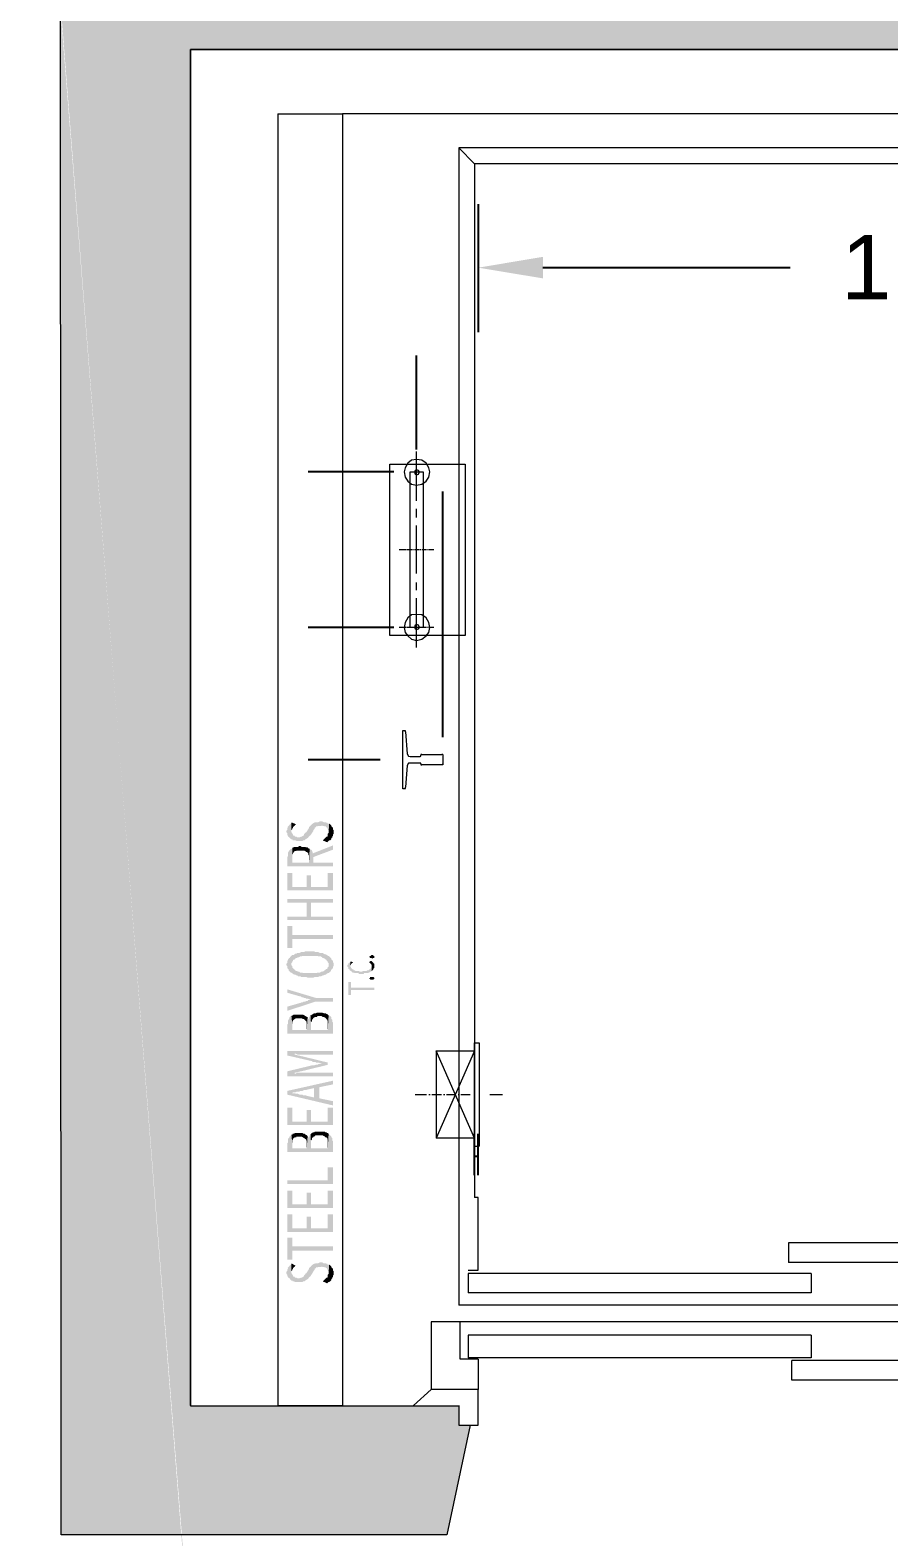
# Model space of a CAD drawing. Header units: metres. Extents: x -598 to 357, y -242 to 574.
# Drawn here: x -295.537 to -294.208, y 193.725 to 196.058 of the extents above; entities that cross this region are included whole.
import ezdxf

# ---------------------------------------------------------------- set-up
doc = ezdxf.new("R2010")
doc.units = ezdxf.units.M
doc.header["$PDMODE"] = 3
doc.layers.add('Muro Mamspoteria', color=5, linetype='Continuous', lineweight=9)
doc.layers.add('xref_Nivel TIPICO$0$H-hatch mamposteria', color=8, linetype='Continuous')
doc.layers.add('ZXREF_ELEVADORES$0$E-Elevador', color=1, linetype='Continuous')
doc.styles.add('ZXREF_ELEVADORES$0$Standard', font='arial.ttf')
doc.dimstyles.new('ZXREF_ELEVADORES$0$Standard', dxfattribs={"dimtxt": 0.1, "dimasz": 0.1, "dimexe": 0.1, "dimexo": 0.0625, "dimgap": 0.09, "dimtad": 0, "dimtih": 1, "dimtoh": 1, "dimdec": 4, "dimzin": 0, "dimdsep": 46, "dimtxsty": 'ZXREF_ELEVADORES$0$Standard', "dimcen": 0.09, "dimclrd": 1, "dimclre": 1, "dimclrt": 1, "dimadec": 0, "dimazin": 0, "dimtfac": 1, "dimtdec": 4, "dimtofl": 0, "dimtmove": 0, "dimatfit": 3, "dimfxl": 1, "dimtolj": 1, "dimtzin": 0, "dimarcsym": 0})

# ---------------------------------------------------------------- blocks, each defined once
blk = doc.blocks.new('*D248')
at = {"layer": 'Defpoints', "color": 0, "transparency": 16777216}
for p in [(-182.3902, 289.0905), (-180.9949, 289.0905), (-182.3902, 288.9296)]:
    blk.add_point(p, dxfattribs=at)
at = {"layer": 'ZXREF_ELEVADORES$0$E-Elevador', "color": 1, "lineweight": -2, "transparency": 16777216}
for p, q in [((-182.3902, 289.028), (-182.3902, 288.8296)), ((-180.9949, 289.028), (-180.9949, 288.8296)), ((-182.2902, 288.9296), (-181.9075, 288.9296)), ((-181.0949, 288.9296), (-181.4775, 288.9296))]:
    blk.add_line(p, q, dxfattribs=at)
at = {"layer": 'ZXREF_ELEVADORES$0$E-Elevador', "color": 1, "transparency": 16777216}
for points in [[(-182.2902, 288.9463), (-182.2902, 288.913), (-182.3902, 288.9296)], [(-181.0949, 288.9463), (-181.0949, 288.913), (-180.9949, 288.9296)]]:
    blk.add_solid(points, dxfattribs=at)
at = {"layer": 'ZXREF_ELEVADORES$0$E-Elevador', "color": 1, "transparency": 16777216, "insert": (-181.6925, 288.9296), "char_height": 0.1, "attachment_point": 5, "style": 'ZXREF_ELEVADORES$0$Standard'}
blk.add_mtext('\\A1;1.40', dxfattribs=at)
blk = doc.blocks.new('ELEVADOR 01')
at = {"layer": 'ZXREF_ELEVADORES$0$E-Elevador'}
for points in [[(-182.68725, 288.05644), (-182.68725, 288.05513), (-182.68593, 288.05425), (-182.68593, 288.05205), (-182.68593, 288.05073), (-182.68461, 288.04985), (-182.68461, 288.04853), (-182.68373, 288.04853), (-182.68241, 288.04721), (-182.68153, 288.04634), (-182.68021, 288.04502), (-182.67934, 288.04414), (-182.67802, 288.04414), (-182.67714, 288.04282), (-182.67582, 288.04282), (-182.67362, 288.04282), (-182.67142, 288.04194), (-182.67011, 288.04194), (-182.66791, 288.04194), (-182.66703, 288.04194), (-182.66439, 288.04194), (-182.6622, 288.04194), (-182.66132, 288.04282), (-182.66, 288.04282), (-182.65912, 288.04282), (-182.6578, 288.04414), (-182.65648, 288.04502), (-182.65429, 288.04634), (-182.65341, 288.04721), (-182.65341, 288.04765), (-182.65209, 288.04853), (-182.65121, 288.04985), (-182.64989, 288.05073), (-182.6455, 288.05732), (-182.6455, 288.05864), (-182.64418, 288.05996), (-182.6433, 288.06084), (-182.6433, 288.06216), (-182.64198, 288.06304), (-182.6411, 288.06435), (-182.6389, 288.06435), (-182.6389, 288.06523), (-182.63759, 288.06523), (-182.63539, 288.06523), (-182.63319, 288.06523), (-182.63319, 288.06567), (-182.63099, 288.06523), (-182.62968, 288.06523), (-182.62748, 288.06435), (-182.62616, 288.06435), (-182.62528, 288.06304), (-182.62396, 288.06216), (-182.62308, 288.06084), (-182.62308, 288.05996), (-182.62177, 288.05864), (-182.62177, 288.05732), (-182.62177, 288.05644), (-182.62089, 288.06875), (-182.62308, 288.06875), (-182.62396, 288.07007), (-182.62528, 288.07007), (-182.62616, 288.07095), (-182.62836, 288.07095), (-182.62968, 288.07095), (-182.63187, 288.07226), (-182.63407, 288.07226), (-182.63539, 288.07226), (-182.63759, 288.07095), (-182.63978, 288.07095), (-182.6411, 288.07095), (-182.6433, 288.07095), (-182.6433, 288.07007), (-182.64418, 288.07007), (-182.64638, 288.06875), (-182.64769, 288.06787), (-182.64901, 288.06655), (-182.64989, 288.06523), (-182.65121, 288.06435), (-182.65209, 288.06304), (-182.65209, 288.06216), (-182.65648, 288.05513), (-182.65692, 288.05556), (-182.6578, 288.05425), (-182.65912, 288.05293), (-182.66, 288.05205), (-182.66, 288.05073), (-182.66132, 288.04985), (-182.66351, 288.04853), (-182.66439, 288.04853), (-182.66703, 288.04721), (-182.66923, 288.04721), (-182.67011, 288.04721), (-182.67142, 288.04853), (-182.67362, 288.04853), (-182.6745, 288.04985), (-182.67582, 288.04985), (-182.67714, 288.05073), (-182.67714, 288.05205), (-182.67802, 288.05293), (-182.67802, 288.05425), (-182.67934, 288.05513), (-182.67934, 288.05644), (-182.67934, 288.07007), (-182.68021, 288.06875), (-182.68153, 288.06787), (-182.68241, 288.06655), (-182.68373, 288.06523), (-182.68461, 288.06435), (-182.68505, 288.06435), (-182.68461, 288.06304), (-182.68593, 288.06216), (-182.68593, 288.05996), (-182.68593, 288.05864), (-182.68725, 288.05732)], [(-182.67934, 288.07007), (-182.67934, 288.05644), (-182.67934, 288.05864), (-182.67802, 288.05996), (-182.67802, 288.06084), (-182.67714, 288.06216), (-182.67714, 288.06304), (-182.67582, 288.06435), (-182.6745, 288.06523), (-182.67362, 288.06655), (-182.6723, 288.06787), (-182.67802, 288.07007)], [(-182.63099, 288.04282), (-182.62396, 288.03974), (-182.62308, 288.04062), (-182.62177, 288.04194), (-182.62089, 288.04282), (-182.61957, 288.04282), (-182.61825, 288.04414), (-182.61737, 288.04502), (-182.61737, 288.04634), (-182.61605, 288.04721), (-182.61605, 288.04853), (-182.61517, 288.04985), (-182.61517, 288.05073), (-182.61517, 288.05205), (-182.61385, 288.05293), (-182.61385, 288.05425), (-182.61385, 288.05644), (-182.61385, 288.05732), (-182.61385, 288.05864), (-182.61517, 288.05996), (-182.61517, 288.06084), (-182.61517, 288.06216), (-182.61605, 288.06304), (-182.61737, 288.06435), (-182.61737, 288.06523), (-182.61825, 288.06655), (-182.61957, 288.06787), (-182.62089, 288.06875), (-182.62177, 288.05644), (-182.62177, 288.05513), (-182.62177, 288.05425), (-182.62308, 288.05293), (-182.62308, 288.05205), (-182.62308, 288.04985), (-182.62396, 288.04853), (-182.62528, 288.04853), (-182.62616, 288.04721), (-182.62748, 288.04634), (-182.62836, 288.04502), (-182.62968, 288.04414)], [(-182.68593, 288.01689), (-182.68593, 288.00239), (-182.61517, 288.00239), (-182.61517, 288.0081), (-182.6455, 288.0081), (-182.6455, 288.01689), (-182.64638, 288.0226), (-182.64681, 288.0226), (-182.64638, 288.0248), (-182.64769, 288.02612), (-182.64769, 288.027), (-182.64901, 288.02832), (-182.64989, 288.02832), (-182.65121, 288.0292), (-182.65209, 288.0081), (-182.67802, 288.0081), (-182.67802, 288.01601), (-182.67802, 288.03052), (-182.67934, 288.0292), (-182.68021, 288.0292), (-182.68153, 288.02832), (-182.68241, 288.027), (-182.68373, 288.02612), (-182.68373, 288.0248), (-182.68461, 288.02392), (-182.68461, 288.0226), (-182.68461, 288.02173), (-182.68461, 288.01909), (-182.68461, 288.01821)], [(-182.67802, 288.03052), (-182.67802, 288.01601), (-182.67802, 288.02041), (-182.67714, 288.02173), (-182.67714, 288.0226), (-182.67582, 288.02392), (-182.67582, 288.0248), (-182.6745, 288.02612), (-182.6723, 288.02612), (-182.67142, 288.027), (-182.67011, 288.027), (-182.66791, 288.027), (-182.66571, 288.027), (-182.66439, 288.027), (-182.66351, 288.027), (-182.66132, 288.027), (-182.66, 288.027), (-182.6578, 288.02612), (-182.65648, 288.0248), (-182.6556, 288.0248), (-182.65429, 288.02392), (-182.65341, 288.0226), (-182.65341, 288.02173), (-182.65341, 288.02041), (-182.65209, 288.01909), (-182.65209, 288.01821), (-182.65209, 288.01601), (-182.65209, 288.0081), (-182.65121, 288.0292), (-182.65209, 288.03052), (-182.65341, 288.03052), (-182.65429, 288.03183), (-182.65648, 288.03183), (-182.6578, 288.03271), (-182.66, 288.03271), (-182.66132, 288.03271), (-182.66351, 288.03271), (-182.66571, 288.03403), (-182.66703, 288.03403), (-182.66923, 288.03271), (-182.67142, 288.03271), (-182.6723, 288.03271), (-182.6745, 288.03271), (-182.67582, 288.03183), (-182.67714, 288.03183)], [(-182.64638, 288.0226), (-182.6455, 288.01689), (-182.61517, 288.02832), (-182.61517, 288.03491)], [(-182.68593, 287.99228), (-182.68593, 287.96547), (-182.61517, 287.96547), (-182.61517, 287.99228), (-182.62308, 287.99228), (-182.62308, 287.97075), (-182.64901, 287.97075), (-182.64901, 287.98877), (-182.6556, 287.98877), (-182.6556, 287.97075), (-182.67802, 287.97075), (-182.67802, 287.99228)], [(-182.68593, 287.95185), (-182.68593, 287.94614), (-182.6556, 287.94614), (-182.6556, 287.9246), (-182.64901, 287.94614), (-182.61517, 287.94614), (-182.61517, 287.95185)], [(-182.68593, 287.9246), (-182.68593, 287.91933), (-182.61517, 287.91933), (-182.61517, 287.9246), (-182.64901, 287.9246), (-182.64901, 287.94614), (-182.6556, 287.9246)], [(-182.68593, 287.9101), (-182.68593, 287.87626), (-182.67802, 287.87626), (-182.67802, 287.88989), (-182.61517, 287.88989), (-182.61517, 287.89648), (-182.67802, 287.89648), (-182.67802, 287.9101)], [(-182.67934, 287.86396), (-182.67934, 287.85033), (-182.67934, 287.85297), (-182.67802, 287.85385), (-182.67802, 287.85517), (-182.67714, 287.85605), (-182.67714, 287.85737), (-182.67582, 287.85825), (-182.6745, 287.85825), (-182.67362, 287.85956), (-182.6723, 287.86044), (-182.67142, 287.86044), (-182.66923, 287.86176), (-182.66791, 287.86176), (-182.66571, 287.86308), (-182.66351, 287.86308), (-182.6622, 287.86396), (-182.66, 287.86396), (-182.65912, 287.86396), (-182.65648, 287.86396), (-182.65429, 287.86396), (-182.65209, 287.86396), (-182.65121, 287.86396), (-182.64989, 287.86396), (-182.64769, 287.86396), (-182.64638, 287.86396), (-182.64418, 287.86396), (-182.64198, 287.86396), (-182.6411, 287.86396), (-182.6389, 287.86396), (-182.63759, 287.86308), (-182.63539, 287.86308), (-182.63407, 287.86308), (-182.63187, 287.86176), (-182.63099, 287.86044), (-182.62968, 287.86044), (-182.62748, 287.85956), (-182.62616, 287.85825), (-182.62528, 287.85825), (-182.62528, 287.85737), (-182.62396, 287.85605), (-182.62308, 287.85517), (-182.62308, 287.85385), (-182.62177, 287.85297), (-182.62177, 287.85165), (-182.62177, 287.85033), (-182.62177, 287.86396), (-182.62308, 287.86396), (-182.62396, 287.86528), (-182.62616, 287.86616), (-182.62748, 287.86616), (-182.62968, 287.86747), (-182.63099, 287.86835), (-182.63187, 287.86835), (-182.63407, 287.86835), (-182.63539, 287.86835), (-182.63759, 287.86967), (-182.6389, 287.86967), (-182.6411, 287.86967), (-182.64198, 287.86967), (-182.64418, 287.87099), (-182.64638, 287.87099), (-182.64901, 287.87099), (-182.65121, 287.87099), (-182.65209, 287.87099), (-182.65341, 287.87099), (-182.6556, 287.87099), (-182.6578, 287.87099), (-182.66, 287.86967), (-182.66132, 287.86967), (-182.66351, 287.86967), (-182.66439, 287.86967), (-182.66703, 287.86835), (-182.66791, 287.86835), (-182.67011, 287.86835), (-182.67142, 287.86747), (-182.67362, 287.86747), (-182.6745, 287.86616), (-182.67582, 287.86528), (-182.67802, 287.86528)], [(-182.55101, 287.86308), (-182.55101, 287.86044), (-182.55321, 287.86044), (-182.55453, 287.85956), (-182.55541, 287.86044), (-182.55672, 287.86044), (-182.5576, 287.86044), (-182.5576, 287.86176), (-182.55892, 287.86176), (-182.55892, 287.86308), (-182.5576, 287.86308), (-182.5576, 287.86396), (-182.55672, 287.86396), (-182.55541, 287.86528), (-182.55453, 287.86528), (-182.55321, 287.86528), (-182.55189, 287.86396), (-182.55233, 287.86396), (-182.55101, 287.86396)], [(-182.68725, 287.85033), (-182.68725, 287.84946), (-182.68593, 287.84814), (-182.68593, 287.84506), (-182.68461, 287.84374), (-182.68373, 287.84286), (-182.68373, 287.84155), (-182.68241, 287.84023), (-182.68153, 287.83935), (-182.68021, 287.83803), (-182.67934, 287.83803), (-182.67802, 287.83715), (-182.67714, 287.83583), (-182.6745, 287.83495), (-182.67362, 287.83495), (-182.67142, 287.83364), (-182.67011, 287.83364), (-182.66923, 287.83232), (-182.66791, 287.83232), (-182.66571, 287.83232), (-182.66439, 287.83144), (-182.6622, 287.83144), (-182.66, 287.83144), (-182.65912, 287.83144), (-182.65648, 287.83144), (-182.65429, 287.83012), (-182.65209, 287.83012), (-182.65121, 287.83012), (-182.64989, 287.83012), (-182.64769, 287.83012), (-182.6455, 287.83012), (-182.6433, 287.83144), (-182.6411, 287.83144), (-182.63978, 287.83144), (-182.63759, 287.83144), (-182.63627, 287.83232), (-182.63407, 287.83232), (-182.63319, 287.83232), (-182.63099, 287.83364), (-182.62968, 287.83364), (-182.62748, 287.83495), (-182.62616, 287.83495), (-182.62528, 287.83583), (-182.62308, 287.83715), (-182.62177, 287.83715), (-182.62089, 287.83803), (-182.61957, 287.83935), (-182.61825, 287.84023), (-182.61825, 287.84155), (-182.61737, 287.84286), (-182.61605, 287.84374), (-182.61517, 287.84506), (-182.61517, 287.84594), (-182.61517, 287.84726), (-182.61385, 287.84814), (-182.61385, 287.84946), (-182.61385, 287.85033), (-182.61385, 287.85165), (-182.61385, 287.85297), (-182.61517, 287.85385), (-182.61517, 287.85517), (-182.61517, 287.85605), (-182.61605, 287.85737), (-182.61737, 287.85825), (-182.61737, 287.85956), (-182.61825, 287.86044), (-182.61957, 287.86176), (-182.62089, 287.86308), (-182.62177, 287.86396), (-182.62177, 287.85033), (-182.62177, 287.85077), (-182.62177, 287.84946), (-182.62177, 287.84726), (-182.62308, 287.84594), (-182.62396, 287.84506), (-182.62396, 287.84374), (-182.62528, 287.84374), (-182.62616, 287.84286), (-182.62748, 287.84155), (-182.62836, 287.84155), (-182.62968, 287.84023), (-182.63187, 287.83935), (-182.63319, 287.83935), (-182.63539, 287.83803), (-182.63759, 287.83803), (-182.6389, 287.83803), (-182.6411, 287.83715), (-182.6433, 287.83715), (-182.64418, 287.83715), (-182.64638, 287.83715), (-182.64901, 287.83715), (-182.65121, 287.83715), (-182.65341, 287.83715), (-182.6556, 287.83715), (-182.65648, 287.83715), (-182.65912, 287.83715), (-182.66132, 287.83715), (-182.6622, 287.83803), (-182.66439, 287.83803), (-182.66571, 287.83803), (-182.66703, 287.83935), (-182.66923, 287.83935), (-182.67011, 287.84023), (-182.67142, 287.84023), (-182.67362, 287.84155), (-182.6745, 287.84286), (-182.67582, 287.84374), (-182.67714, 287.84506), (-182.67802, 287.84594), (-182.67802, 287.84726), (-182.67802, 287.84814), (-182.67934, 287.84946), (-182.67934, 287.85033), (-182.67934, 287.86396), (-182.68021, 287.86308), (-182.68153, 287.86176), (-182.68241, 287.86044), (-182.68285, 287.86088), (-182.68373, 287.85956), (-182.68461, 287.85825), (-182.68461, 287.85737), (-182.68593, 287.85605), (-182.68593, 287.85517), (-182.68593, 287.85297), (-182.68725, 287.85165)], [(-182.59276, 287.84814), (-182.59276, 287.84726), (-182.59144, 287.84594), (-182.59144, 287.84374), (-182.59012, 287.84374), (-182.59012, 287.84286), (-182.58924, 287.84286), (-182.58924, 287.84155), (-182.58793, 287.84155), (-182.58793, 287.84023), (-182.58705, 287.84023), (-182.58573, 287.83935), (-182.58485, 287.83803), (-182.58353, 287.83803), (-182.58265, 287.83803), (-182.58133, 287.83715), (-182.58002, 287.83715), (-182.57914, 287.83715), (-182.57782, 287.83715), (-182.57694, 287.83715), (-182.57562, 287.83715), (-182.57474, 287.83583), (-182.57342, 287.83583), (-182.57211, 287.83583), (-182.57123, 287.83583), (-182.56903, 287.83583), (-182.56771, 287.83583), (-182.56683, 287.83715), (-182.56551, 287.83715), (-182.56463, 287.83715), (-182.56332, 287.83715), (-182.562, 287.83715), (-182.56112, 287.83715), (-182.5598, 287.83803), (-182.56024, 287.83803), (-182.55892, 287.83803), (-182.5576, 287.83935), (-182.55672, 287.83935), (-182.55541, 287.84023), (-182.55541, 287.84067), (-182.55541, 287.84814), (-182.55541, 287.84726), (-182.55541, 287.84594), (-182.55672, 287.84506), (-182.55672, 287.84374), (-182.5576, 287.84374), (-182.55892, 287.84286), (-182.5598, 287.84155), (-182.56112, 287.84155), (-182.562, 287.84155), (-182.56332, 287.84023), (-182.56332, 287.84067), (-182.56463, 287.84023), (-182.56463, 287.84067), (-182.56551, 287.84023), (-182.56683, 287.84023), (-182.56771, 287.84023), (-182.56903, 287.84023), (-182.56991, 287.83935), (-182.57123, 287.83935), (-182.57211, 287.83935), (-182.57342, 287.83935), (-182.57474, 287.84023), (-182.57562, 287.84023), (-182.57694, 287.84023), (-182.57782, 287.84023), (-182.57782, 287.84067), (-182.57914, 287.84023), (-182.58002, 287.84023), (-182.58133, 287.84155), (-182.58265, 287.84155), (-182.58353, 287.84286), (-182.58485, 287.84286), (-182.58485, 287.84374), (-182.58573, 287.84374), (-182.58705, 287.84506), (-182.58705, 287.84594), (-182.58793, 287.84726), (-182.58837, 287.84726), (-182.58793, 287.84814), (-182.58793, 287.85517), (-182.58924, 287.85385), (-182.59012, 287.85297), (-182.59056, 287.85297), (-182.59144, 287.85165), (-182.59144, 287.85033), (-182.59144, 287.85077), (-182.59276, 287.84946)], [(-182.58793, 287.85517), (-182.58793, 287.84814), (-182.58793, 287.84946), (-182.58705, 287.85033), (-182.58705, 287.85077), (-182.58705, 287.85165), (-182.58573, 287.85165), (-182.58573, 287.85297), (-182.58485, 287.85297), (-182.58353, 287.85385), (-182.58705, 287.85517)], [(-182.5598, 287.85385), (-182.55892, 287.85385), (-182.5576, 287.85297), (-182.55672, 287.85165), (-182.55541, 287.85033), (-182.55541, 287.85077), (-182.55541, 287.84946), (-182.55541, 287.84814), (-182.55541, 287.84023), (-182.55453, 287.84023), (-182.55453, 287.84155), (-182.55321, 287.84155), (-182.55321, 287.84286), (-182.55189, 287.84286), (-182.55189, 287.84374), (-182.55189, 287.84506), (-182.55101, 287.84506), (-182.55101, 287.84594), (-182.55101, 287.84726), (-182.55101, 287.84814), (-182.55101, 287.84858), (-182.55101, 287.84946), (-182.55101, 287.85033), (-182.55101, 287.85165), (-182.55189, 287.85165), (-182.55189, 287.85297), (-182.55233, 287.85297), (-182.55321, 287.85385), (-182.55453, 287.85517), (-182.55541, 287.85605), (-182.55672, 287.85605)], [(-182.59144, 287.82353), (-182.59144, 287.80331), (-182.58705, 287.80331), (-182.58705, 287.81122), (-182.55101, 287.81122), (-182.55101, 287.81474), (-182.58705, 287.81474), (-182.58705, 287.82353)], [(-182.55101, 287.82924), (-182.55101, 287.82792), (-182.55189, 287.82792), (-182.55189, 287.82704), (-182.55321, 287.82704), (-182.55453, 287.82704), (-182.55541, 287.82704), (-182.55672, 287.82704), (-182.5576, 287.82792), (-182.55892, 287.82924), (-182.5576, 287.83012), (-182.5576, 287.83056), (-182.5576, 287.83144), (-182.55672, 287.83144), (-182.55541, 287.83144), (-182.55453, 287.83144), (-182.55321, 287.83144), (-182.55189, 287.83144), (-182.55233, 287.83144), (-182.55101, 287.83012)], [(-182.68593, 287.8121), (-182.68593, 287.80683), (-182.66571, 287.80112), (-182.66439, 287.80112), (-182.66351, 287.7998), (-182.66132, 287.7998), (-182.66, 287.79892), (-182.6578, 287.79892), (-182.65648, 287.7976), (-182.6556, 287.7976), (-182.65341, 287.7976), (-182.65209, 287.79672), (-182.64989, 287.79672), (-182.64989, 287.7954), (-182.64198, 287.7932), (-182.61517, 287.7932), (-182.61517, 287.79892), (-182.64198, 287.79892)], [(-182.68593, 287.78529), (-182.68593, 287.7787), (-182.64198, 287.7932), (-182.64989, 287.7954), (-182.65121, 287.7954), (-182.65341, 287.7954), (-182.65429, 287.79408), (-182.65648, 287.79408), (-182.6578, 287.7932), (-182.65912, 287.7932), (-182.66, 287.7932), (-182.6622, 287.79189), (-182.66351, 287.79189), (-182.66571, 287.79101)], [(-182.68593, 287.75717), (-182.68593, 287.74355), (-182.61517, 287.74355), (-182.61517, 287.76068), (-182.61605, 287.76156), (-182.61605, 287.76288), (-182.61605, 287.76376), (-182.61605, 287.76508), (-182.61737, 287.76596), (-182.61737, 287.76728), (-182.61737, 287.76859), (-182.61825, 287.76947), (-182.61957, 287.77079), (-182.62089, 287.77167), (-182.62177, 287.77167), (-182.62308, 287.74926), (-182.64901, 287.74926), (-182.64901, 287.75717), (-182.64989, 287.77167), (-182.65121, 287.77079), (-182.65121, 287.76947), (-182.65209, 287.76859), (-182.65209, 287.76596), (-182.65341, 287.76596), (-182.65341, 287.76728), (-182.65429, 287.76859), (-182.65429, 287.76947), (-182.6556, 287.74926), (-182.67802, 287.74926), (-182.67802, 287.75717), (-182.67934, 287.77079), (-182.68021, 287.77079), (-182.68153, 287.76947), (-182.68241, 287.76859), (-182.68241, 287.76728), (-182.68373, 287.76596), (-182.68373, 287.76508), (-182.68461, 287.76376), (-182.68461, 287.76288), (-182.68461, 287.76156), (-182.68461, 287.76068), (-182.68461, 287.75849)], [(-182.67934, 287.77079), (-182.67802, 287.75717), (-182.67802, 287.76156), (-182.67714, 287.76288), (-182.67714, 287.76376), (-182.67582, 287.76508), (-182.6745, 287.76596), (-182.6723, 287.76728), (-182.67142, 287.76728), (-182.66923, 287.76728), (-182.66703, 287.76728), (-182.66439, 287.76728), (-182.66351, 287.76728), (-182.66132, 287.76596), (-182.66, 287.76596), (-182.65912, 287.76508), (-182.6578, 287.76376), (-182.65648, 287.76288), (-182.65648, 287.76156), (-182.6556, 287.76068), (-182.6556, 287.75937), (-182.6556, 287.75849), (-182.6556, 287.75585), (-182.6556, 287.74926), (-182.65429, 287.76947), (-182.6556, 287.76947), (-182.6578, 287.77079), (-182.65912, 287.77167), (-182.66132, 287.77299), (-182.6622, 287.77299), (-182.66439, 287.77299), (-182.66703, 287.77299), (-182.66791, 287.77299), (-182.67011, 287.77299), (-182.67142, 287.77299), (-182.67362, 287.77299), (-182.67582, 287.77299), (-182.67714, 287.77167), (-182.67802, 287.77167)], [(-182.64989, 287.77167), (-182.64901, 287.75717), (-182.64901, 287.76156), (-182.64769, 287.76288), (-182.64769, 287.76376), (-182.64769, 287.76508), (-182.64638, 287.76596), (-182.6455, 287.76728), (-182.64418, 287.76859), (-182.6433, 287.76859), (-182.64198, 287.76947), (-182.63978, 287.76947), (-182.6389, 287.77079), (-182.63627, 287.77079), (-182.63539, 287.77079), (-182.63319, 287.77079), (-182.63099, 287.76947), (-182.62968, 287.76947), (-182.62836, 287.76859), (-182.62748, 287.76859), (-182.62616, 287.76728), (-182.62528, 287.76596), (-182.62396, 287.76508), (-182.62396, 287.76376), (-182.62308, 287.76288), (-182.62308, 287.76156), (-182.62308, 287.76068), (-182.62308, 287.75937), (-182.62308, 287.75717), (-182.62308, 287.74926), (-182.62177, 287.77167), (-182.62308, 287.77299), (-182.62396, 287.77387), (-182.62528, 287.77387), (-182.62616, 287.77519), (-182.62836, 287.77519), (-182.62968, 287.77519), (-182.63187, 287.77607), (-182.63407, 287.77607), (-182.63627, 287.77607), (-182.63759, 287.77607), (-182.63978, 287.77607), (-182.6411, 287.77519), (-182.6433, 287.77519), (-182.64418, 287.77519), (-182.6455, 287.77387), (-182.64769, 287.77299), (-182.64901, 287.77167)], [(-182.68593, 287.71674), (-182.68593, 287.70971), (-182.64769, 287.70092), (-182.64638, 287.6996), (-182.64418, 287.6996), (-182.64198, 287.6996), (-182.6411, 287.69872), (-182.6389, 287.69872), (-182.63627, 287.69872), (-182.63539, 287.6974), (-182.63319, 287.6974), (-182.62308, 287.6952), (-182.62308, 287.69872), (-182.65912, 287.70751), (-182.6745, 287.71102), (-182.6745, 287.71234)], [(-182.68593, 287.71674), (-182.6745, 287.71234), (-182.6723, 287.71234), (-182.67011, 287.71102), (-182.66791, 287.71102), (-182.66703, 287.71102), (-182.66439, 287.71102), (-182.66351, 287.71102), (-182.66132, 287.71102), (-182.65912, 287.71102), (-182.6578, 287.71102), (-182.6556, 287.71102), (-182.65429, 287.71102), (-182.61517, 287.71102), (-182.61517, 287.71674)], [(-182.68593, 287.6851), (-182.6745, 287.6829), (-182.65912, 287.68641), (-182.62308, 287.6952), (-182.63319, 287.6974), (-182.63319, 287.69652), (-182.63539, 287.69652), (-182.63759, 287.69652), (-182.6389, 287.6952), (-182.6411, 287.6952), (-182.64198, 287.6952), (-182.64418, 287.69433), (-182.64638, 287.69433), (-182.64769, 287.69433)], [(-182.68593, 287.6851), (-182.68593, 287.67719), (-182.61517, 287.67719), (-182.61517, 287.6829), (-182.65429, 287.6829), (-182.65473, 287.6829), (-182.65648, 287.6829), (-182.65912, 287.6829), (-182.66, 287.6829), (-182.6622, 287.6829), (-182.66439, 287.6829), (-182.66571, 287.6829), (-182.66703, 287.6829), (-182.66923, 287.6829), (-182.67142, 287.6829), (-182.6723, 287.68158), (-182.6745, 287.68158), (-182.6745, 287.6829)], [(-182.68593, 287.65477), (-182.67802, 287.65126), (-182.67714, 287.65258), (-182.67362, 287.65258), (-182.67142, 287.65346), (-182.67011, 287.65346), (-182.66791, 287.65346), (-182.66571, 287.65477), (-182.66351, 287.65477), (-182.6622, 287.65477), (-182.66, 287.65609), (-182.6578, 287.65609), (-182.65648, 287.65609), (-182.65429, 287.65697), (-182.64418, 287.65917), (-182.64418, 287.64467), (-182.63627, 287.66049), (-182.61517, 287.66488), (-182.61517, 287.67059)], [(-182.68593, 287.65477), (-182.68593, 287.64906), (-182.61517, 287.63236), (-182.61517, 287.63895), (-182.63627, 287.64335), (-182.63627, 287.66049), (-182.64418, 287.64467), (-182.65429, 287.64686), (-182.6556, 287.64686), (-182.65648, 287.64818), (-182.65912, 287.64818), (-182.66132, 287.64818), (-182.6622, 287.64906), (-182.66439, 287.64906), (-182.66571, 287.64906), (-182.66703, 287.64906), (-182.66923, 287.65038), (-182.67142, 287.65038), (-182.6723, 287.65038), (-182.6745, 287.65126), (-182.67582, 287.65126), (-182.67802, 287.65126), (-182.67802, 287.6517)], [(-182.68593, 287.62885), (-182.68593, 287.60204), (-182.61517, 287.60204), (-182.61517, 287.62885), (-182.62308, 287.62885), (-182.62308, 287.60731), (-182.64901, 287.60731), (-182.64901, 287.62533), (-182.6556, 287.62533), (-182.6556, 287.60731), (-182.67802, 287.60731), (-182.67802, 287.62885)], [(-182.68593, 287.57391), (-182.68593, 287.56029), (-182.61517, 287.56029), (-182.61517, 287.57699), (-182.61605, 287.57831), (-182.61605, 287.57919), (-182.61605, 287.5805), (-182.61605, 287.58182), (-182.61737, 287.5827), (-182.61737, 287.58402), (-182.61825, 287.5849), (-182.61957, 287.58622), (-182.62089, 287.5871), (-182.62177, 287.58841), (-182.62308, 287.566), (-182.64901, 287.566), (-182.64901, 287.57391), (-182.64989, 287.5871), (-182.65121, 287.58622), (-182.65121, 287.5849), (-182.65209, 287.58402), (-182.65209, 287.5827), (-182.65341, 287.5827), (-182.65429, 287.58402), (-182.65429, 287.5849), (-182.6556, 287.566), (-182.67802, 287.566), (-182.67802, 287.57259), (-182.67934, 287.5871), (-182.68021, 287.58622), (-182.68153, 287.5849), (-182.68241, 287.58402), (-182.68241, 287.5827), (-182.68373, 287.58182), (-182.68461, 287.5805), (-182.68461, 287.57919), (-182.68461, 287.57699), (-182.68461, 287.57611), (-182.68461, 287.57479)], [(-182.67934, 287.5871), (-182.67802, 287.57259), (-182.67802, 287.57831), (-182.67714, 287.57919), (-182.67714, 287.5805), (-182.67582, 287.58182), (-182.6745, 287.5827), (-182.6723, 287.5827), (-182.67142, 287.58402), (-182.66923, 287.58402), (-182.66703, 287.58402), (-182.66439, 287.58402), (-182.66351, 287.58402), (-182.66132, 287.5827), (-182.66, 287.58182), (-182.65912, 287.58182), (-182.65912, 287.5805), (-182.6578, 287.5805), (-182.65648, 287.57919), (-182.65648, 287.57831), (-182.6556, 287.57699), (-182.6556, 287.57611), (-182.6556, 287.57391), (-182.6556, 287.57259), (-182.6556, 287.566), (-182.65429, 287.5849), (-182.6556, 287.58622), (-182.6578, 287.5871), (-182.65912, 287.58841), (-182.66132, 287.58841), (-182.6622, 287.58973), (-182.66439, 287.58973), (-182.66703, 287.58973), (-182.66791, 287.58973), (-182.67011, 287.58973), (-182.67142, 287.58973), (-182.67362, 287.58973), (-182.67582, 287.58841), (-182.67714, 287.58841), (-182.67802, 287.5871)], [(-182.64989, 287.5871), (-182.64901, 287.57391), (-182.64901, 287.57831), (-182.64769, 287.57919), (-182.64769, 287.5805), (-182.64769, 287.58182), (-182.64638, 287.5827), (-182.6455, 287.5827), (-182.6455, 287.58402), (-182.64418, 287.58402), (-182.6433, 287.5849), (-182.64198, 287.58622), (-182.63978, 287.58622), (-182.6389, 287.58622), (-182.63627, 287.58622), (-182.63539, 287.58622), (-182.63319, 287.58622), (-182.63099, 287.58622), (-182.62968, 287.5849), (-182.62836, 287.5849), (-182.62748, 287.58402), (-182.62616, 287.5827), (-182.62528, 287.5827), (-182.62396, 287.58182), (-182.62396, 287.5805), (-182.62308, 287.57919), (-182.62308, 287.57831), (-182.62308, 287.57699), (-182.62308, 287.57479), (-182.62308, 287.57391), (-182.62308, 287.566), (-182.62177, 287.58841), (-182.62308, 287.58973), (-182.62396, 287.58973), (-182.62528, 287.59061), (-182.62616, 287.59061), (-182.62836, 287.59193), (-182.62968, 287.59193), (-182.63187, 287.59193), (-182.63407, 287.59193), (-182.63627, 287.59193), (-182.63759, 287.59193), (-182.63978, 287.59193), (-182.6411, 287.59193), (-182.6433, 287.59193), (-182.64418, 287.59061), (-182.6455, 287.59061), (-182.64769, 287.58973), (-182.64901, 287.58841)], [(-182.68593, 287.51634), (-182.68593, 287.51063), (-182.61517, 287.51063), (-182.61517, 287.53656), (-182.62308, 287.53656), (-182.62308, 287.51634)], [(-182.68593, 287.50052), (-182.68593, 287.47371), (-182.61517, 287.47371), (-182.61517, 287.50052), (-182.62308, 287.50052), (-182.62308, 287.47943), (-182.64901, 287.47943), (-182.64901, 287.49745), (-182.6556, 287.49745), (-182.6556, 287.47943), (-182.67802, 287.47943), (-182.67802, 287.50052)], [(-182.68593, 287.46361), (-182.68593, 287.43636), (-182.61517, 287.43636), (-182.61517, 287.46361), (-182.62308, 287.46361), (-182.62308, 287.44207), (-182.64901, 287.44207), (-182.64901, 287.46009), (-182.6556, 287.46009), (-182.6556, 287.44207), (-182.67802, 287.44207), (-182.67802, 287.46361)], [(-182.68593, 287.42757), (-182.68593, 287.39373), (-182.67802, 287.39373), (-182.67802, 287.40736), (-182.61517, 287.40736), (-182.61517, 287.41395), (-182.67802, 287.41395), (-182.67802, 287.42757)], [(-182.68725, 287.37352), (-182.68725, 287.3722), (-182.68593, 287.37), (-182.68593, 287.36912), (-182.68593, 287.3678), (-182.68461, 287.36692), (-182.68461, 287.36561), (-182.68373, 287.36561), (-182.68241, 287.36473), (-182.68153, 287.36341), (-182.68021, 287.36209), (-182.67934, 287.36121), (-182.67802, 287.36121), (-182.67714, 287.35989), (-182.67582, 287.35989), (-182.67362, 287.35901), (-182.67142, 287.35901), (-182.67011, 287.35901), (-182.66791, 287.35901), (-182.66703, 287.35901), (-182.66439, 287.35901), (-182.6622, 287.35901), (-182.66132, 287.35989), (-182.66, 287.35989), (-182.65912, 287.35989), (-182.6578, 287.36121), (-182.65648, 287.36209), (-182.65429, 287.36341), (-182.65341, 287.36341), (-182.65341, 287.36473), (-182.65209, 287.36561), (-182.65121, 287.36692), (-182.64989, 287.3678), (-182.6455, 287.37484), (-182.6455, 287.37571), (-182.64418, 287.37703), (-182.6433, 287.37791), (-182.6433, 287.37923), (-182.64198, 287.38011), (-182.6411, 287.38143), (-182.6389, 287.38143), (-182.63759, 287.38231), (-182.63539, 287.38231), (-182.63319, 287.38231), (-182.63319, 287.38275), (-182.63099, 287.38231), (-182.62968, 287.38231), (-182.62748, 287.38143), (-182.62616, 287.38143), (-182.62528, 287.38011), (-182.62528, 287.38055), (-182.62396, 287.37923), (-182.62308, 287.37791), (-182.62308, 287.37703), (-182.62177, 287.37571), (-182.62177, 287.37484), (-182.62177, 287.37352), (-182.62089, 287.38582), (-182.62308, 287.38582), (-182.62396, 287.38714), (-182.62528, 287.38714), (-182.62616, 287.38802), (-182.62836, 287.38802), (-182.62968, 287.38802), (-182.63187, 287.38934), (-182.63407, 287.38934), (-182.63539, 287.38934), (-182.63759, 287.38802), (-182.63978, 287.38802), (-182.6411, 287.38802), (-182.6433, 287.38714), (-182.64418, 287.38714), (-182.64638, 287.38582), (-182.64769, 287.38494), (-182.64901, 287.38362), (-182.64989, 287.38231), (-182.65121, 287.38143), (-182.65209, 287.38011), (-182.65209, 287.37923), (-182.65648, 287.3722), (-182.65692, 287.37264), (-182.6578, 287.37132), (-182.65912, 287.37), (-182.66, 287.36912), (-182.66, 287.3678), (-182.66132, 287.36692), (-182.66351, 287.36561), (-182.66439, 287.36561), (-182.66703, 287.36473), (-182.66923, 287.36473), (-182.67011, 287.36473), (-182.67142, 287.36561), (-182.67362, 287.36561), (-182.6745, 287.36692), (-182.67582, 287.36692), (-182.67714, 287.3678), (-182.67714, 287.36912), (-182.67802, 287.37), (-182.67802, 287.37132), (-182.67934, 287.3722), (-182.67934, 287.37352), (-182.67934, 287.38714), (-182.68021, 287.38582), (-182.68153, 287.38494), (-182.68241, 287.38362), (-182.68373, 287.38231), (-182.68461, 287.38143), (-182.68505, 287.38143), (-182.68461, 287.38011), (-182.68593, 287.37791), (-182.68593, 287.37703), (-182.68593, 287.37571), (-182.68725, 287.37484)], [(-182.67934, 287.38714), (-182.67934, 287.37352), (-182.67934, 287.37571), (-182.67802, 287.37703), (-182.67802, 287.37791), (-182.67714, 287.37923), (-182.67714, 287.38011), (-182.67582, 287.38143), (-182.6745, 287.38231), (-182.67362, 287.38362), (-182.6723, 287.38362), (-182.67802, 287.38714)], [(-182.63099, 287.35989), (-182.62396, 287.35682), (-182.62308, 287.3577), (-182.62177, 287.35901), (-182.62089, 287.35901), (-182.61957, 287.35989), (-182.61825, 287.36121), (-182.61737, 287.36209), (-182.61737, 287.36341), (-182.61605, 287.36473), (-182.61605, 287.36561), (-182.61517, 287.36692), (-182.61517, 287.3678), (-182.61517, 287.36912), (-182.61385, 287.37), (-182.61385, 287.37132), (-182.61385, 287.3722), (-182.61385, 287.37484), (-182.61385, 287.37571), (-182.61517, 287.37703), (-182.61517, 287.37791), (-182.61517, 287.37923), (-182.61605, 287.38011), (-182.61737, 287.38143), (-182.61737, 287.38231), (-182.61825, 287.38362), (-182.61957, 287.38494), (-182.62089, 287.38582), (-182.62177, 287.37352), (-182.62177, 287.3722), (-182.62177, 287.37132), (-182.62308, 287.37), (-182.62308, 287.3678), (-182.62308, 287.36692), (-182.62396, 287.36561), (-182.62528, 287.36561), (-182.62616, 287.36473), (-182.62748, 287.36341), (-182.62836, 287.36209), (-182.62968, 287.36121)]]:
    blk.add_hatch(color=256, dxfattribs=at).paths.add_polyline_path(points)
at = {"layer": 'ZXREF_ELEVADORES$0$E-Elevador', "color": 8, "linetype": 'Continuous', "lineweight": 20}
blk.add_lwpolyline([(-182.83574, 287.16745), (-182.83574, 289.26745), (-180.43314, 289.26745), (-180.43314, 287.16745)], dxfattribs=at)
at = {"layer": 'ZXREF_ELEVADORES$0$E-Elevador', "linetype": 'Continuous', "lineweight": 5}
for points in [[(-182.70043, 289.16785), (-182.70043, 287.16785), (-182.70043, 287.16785)], [(-182.60023, 289.16785), (-182.60023, 287.16785), (-182.60023, 287.16785)], [(-182.48553, 288.56842), (-182.48553, 288.64489), (-182.48553, 288.64489)], [(-182.48553, 288.54249), (-182.48553, 288.55611)], [(-182.48553, 288.45592), (-182.48553, 288.53019)], [(-182.50355, 288.49283), (-182.51278, 288.49283), (-182.51278, 288.49283)], [(-182.50135, 288.49283), (-182.50267, 288.49283)], [(-182.49256, 288.49283), (-182.50047, 288.49283)], [(-182.49037, 288.49283), (-182.49124, 288.49283)], [(-182.48114, 288.49283), (-182.48905, 288.49283)], [(-182.47894, 288.49283), (-182.48026, 288.49283)], [(-182.47015, 288.49283), (-182.47762, 288.49283)], [(-182.46751, 288.49283), (-182.46883, 288.49283)], [(-182.45872, 288.49283), (-182.46663, 288.49283)], [(-182.48553, 288.42999), (-182.48553, 288.44229)], [(-182.48553, 288.34122), (-182.48553, 288.41768)], [(-182.50355, 288.37242), (-182.51278, 288.37242), (-182.51278, 288.37242)], [(-182.50135, 288.37242), (-182.50267, 288.37242)], [(-182.49256, 288.37242), (-182.50047, 288.37242)], [(-182.49037, 288.37242), (-182.49124, 288.37242)], [(-182.48114, 288.37242), (-182.48905, 288.37242)], [(-182.47894, 288.37242), (-182.48026, 288.37242)], [(-182.47015, 288.37242), (-182.47762, 288.37242)], [(-182.46751, 288.37242), (-182.46883, 288.37242)], [(-182.45872, 288.37242), (-182.46663, 288.37242)], [(-182.39588, 287.72904), (-182.38885, 287.72904), (-182.38885, 287.56908)], [(-182.39588, 287.56908), (-182.39588, 287.72904), (-182.39588, 287.72904)], [(-182.45521, 287.71674), (-182.39588, 287.71674)], [(-182.39588, 287.71674), (-182.45521, 287.58182), (-182.45521, 287.58182)], [(-182.39588, 287.58182), (-182.45521, 287.71674), (-182.45521, 287.58182)], [(-182.48773, 287.64906), (-182.47015, 287.64906)], [(-182.46663, 287.64906), (-182.46444, 287.64906)], [(-182.46224, 287.64906), (-182.4473, 287.64906)], [(-182.44422, 287.64906), (-182.44202, 287.64906)], [(-182.43939, 287.64906), (-182.42489, 287.64906)], [(-182.42137, 287.64906), (-182.41917, 287.64906)], [(-182.41698, 287.64906), (-182.40247, 287.64906)], [(-182.37215, 287.64906), (-182.35281, 287.64906), (-182.35281, 287.64906)], [(-182.39588, 287.58182), (-182.45521, 287.58182)], [(-182.39588, 287.56908), (-182.38885, 287.56908)]]:
    blk.add_lwpolyline(points, dxfattribs=at)
at = {"layer": 'ZXREF_ELEVADORES$0$E-Elevador', "linetype": 'Continuous', "lineweight": 20}
for points in [[(-182.70043, 289.16785), (-182.60023, 289.16785)], [(-181.28975, 287.16785), (-180.60023, 287.16785), (-180.60023, 289.16785), (-182.60023, 289.16785)], [(-182.42049, 289.11511), (-182.39588, 289.0905), (-182.39588, 287.48954)], [(-182.42049, 289.11511), (-182.42049, 287.32298), (-182.42049, 287.32298)], [(-180.97026, 289.11511), (-182.42049, 289.11511)], [(-180.99487, 289.0905), (-182.39588, 289.0905)], [(-182.50355, 288.1228), (-182.50707, 288.1228), (-182.50707, 288.21289), (-182.50355, 288.21289)], [(-182.50267, 288.2107), (-182.50267, 288.21157), (-182.50355, 288.21289)], [(-182.50267, 288.2107), (-182.50047, 288.17686), (-182.49828, 288.17334), (-182.49564, 288.17246), (-182.48026, 288.17246), (-182.48026, 288.17334), (-182.47894, 288.17334), (-182.47894, 288.17466)], [(-182.47762, 288.17554), (-182.47894, 288.17554), (-182.47894, 288.17466)], [(-182.47762, 288.17554), (-182.44642, 288.17554), (-182.44642, 288.17554)], [(-182.4451, 288.17554), (-182.44642, 288.17554), (-182.44642, 288.17554)], [(-182.4451, 288.17554), (-182.4451, 288.15972), (-182.44642, 288.15972)], [(-182.47894, 288.16104), (-182.47894, 288.16235), (-182.49828, 288.16235), (-182.50047, 288.15884), (-182.50267, 288.125)], [(-182.47894, 288.16104), (-182.47894, 288.15972), (-182.47762, 288.15972)], [(-182.44642, 288.15972), (-182.47762, 288.15972)], [(-182.4451, 288.15972), (-182.4451, 288.16104)], [(-182.50355, 288.1228), (-182.50267, 288.12412), (-182.50267, 288.125)], [(-182.40599, 287.37703), (-182.39017, 287.37703), (-182.39017, 287.48954), (-182.39588, 287.48954)], [(-181.90983, 287.41966), (-181.90983, 287.38934)], [(-181.37545, 287.41966), (-181.90983, 287.41966)], [(-181.37545, 287.38934), (-181.90983, 287.38934)], [(-182.40599, 287.3722), (-182.40599, 287.34188)], [(-181.87468, 287.3722), (-181.87468, 287.34188), (-182.40599, 287.34188)], [(-181.87468, 287.3722), (-182.40599, 287.3722)], [(-180.83974, 287.32298), (-182.42049, 287.32298)], [(-182.46312, 287.29705), (-182.46312, 287.19246)], [(-180.83974, 287.29705), (-182.46312, 287.29705)], [(-182.41829, 287.23948), (-182.41829, 287.29705)], [(-182.40599, 287.27683), (-182.40599, 287.24168)], [(-181.87468, 287.27683), (-181.87468, 287.24168), (-182.40599, 287.24168)], [(-181.87468, 287.27683), (-182.40599, 287.27683), (-182.40599, 287.27683)], [(-182.39017, 287.23948), (-182.39017, 287.19246), (-182.46312, 287.19246)], [(-182.39017, 287.23948), (-182.41829, 287.23948)], [(-181.37413, 287.23728), (-181.905, 287.23728)], [(-181.905, 287.20696), (-181.905, 287.23728), (-181.905, 287.23728)], [(-182.39017, 287.19246), (-182.46312, 287.19246), (-182.49037, 287.16785)], [(-182.42049, 287.16745), (-182.42049, 287.13709), (-182.39017, 287.13709), (-182.39017, 287.19246)], [(-181.37413, 287.20696), (-181.905, 287.20696)], [(-182.70043, 287.16785), (-182.60023, 287.16785)]]:
    blk.add_lwpolyline(points, dxfattribs=at)
at = {"layer": 'ZXREF_ELEVADORES$0$E-Elevador', "linetype": 'Continuous', "lineweight": -2}
for points in [[(-182.48553, 288.64796), (-182.48553, 288.79342)], [(-182.52069, 288.61324), (-182.65341, 288.61324)], [(-182.4451, 288.20278), (-182.4451, 288.58292)], [(-182.52069, 288.37242), (-182.65341, 288.37242)], [(-182.52069, 288.37242), (-182.65341, 288.37242)], [(-182.54178, 288.16763), (-182.65341, 288.16763)], [(-182.39588, 287.52425), (-182.39588, 287.58841)], [(-182.39017, 287.52425), (-182.39017, 287.58841)], [(-182.39588, 287.5537), (-182.39017, 287.5537)]]:
    blk.add_lwpolyline(points, dxfattribs=at)
at = {"layer": 'ZXREF_ELEVADORES$0$E-Elevador', "linetype": 'Continuous', "lineweight": 5}
for points in [[(-182.41038, 288.36011), (-182.52728, 288.36011), (-182.52728, 288.62555), (-182.41038, 288.62555)], [(-182.46532, 288.61324), (-182.46663, 288.61984), (-182.47103, 288.62687), (-182.47762, 288.63126), (-182.48553, 288.63258), (-182.49344, 288.63126), (-182.49915, 288.62687), (-182.50355, 288.61984), (-182.50487, 288.61324), (-182.50355, 288.60533), (-182.49915, 288.59874), (-182.49344, 288.59435), (-182.48553, 288.59303), (-182.47762, 288.59435), (-182.47103, 288.59874), (-182.46663, 288.60533)], [(-182.47542, 288.37242), (-182.49564, 288.37242), (-182.49564, 288.61324), (-182.47542, 288.61324)], [(-182.48114, 288.61324), (-182.48246, 288.61544), (-182.48553, 288.61676), (-182.48773, 288.61544), (-182.48905, 288.61324), (-182.48773, 288.60973), (-182.48553, 288.60885), (-182.48246, 288.60973)], [(-182.46532, 288.37242), (-182.46663, 288.38033), (-182.47103, 288.38736), (-182.47762, 288.39175), (-182.48553, 288.39263), (-182.49344, 288.39175), (-182.49915, 288.38736), (-182.50355, 288.38033), (-182.50487, 288.37242), (-182.50355, 288.36451), (-182.49915, 288.35923), (-182.49344, 288.3544), (-182.48553, 288.3522), (-182.47762, 288.3544), (-182.47103, 288.35923), (-182.46663, 288.36451)], [(-182.48114, 288.37242), (-182.48246, 288.37593), (-182.48553, 288.37725), (-182.48773, 288.37593), (-182.48905, 288.37242), (-182.48773, 288.37022), (-182.48553, 288.36934), (-182.48246, 288.37022)]]:
    blk.add_lwpolyline(points, close=True, dxfattribs=at)
at = {"layer": 'ZXREF_ELEVADORES$0$E-Elevador'}
dim = blk.add_linear_dim(base=(-182.39017, 288.92964), p1=(-180.99487, 289.0905), p2=(-182.39017, 289.0905), angle=180, text='1.40', dimstyle='ZXREF_ELEVADORES$0$Standard', dxfattribs=at)
dim.commit()
dim.dimension.update_dxf_attribs({"geometry": '*D248', "text_midpoint": (-181.69252, 288.92964)})

msp = doc.modelspace()

# ---------------------------------------------------------------- hatches: boundary and pattern name
at = {"layer": 'xref_Nivel TIPICO$0$H-hatch mamposteria', "transparency": 33554585}
h = msp.add_hatch(color=256, dxfattribs=at)
h.dxf.hatch_style = 1
h.paths.add_polyline_path([(-293.8502, 199.3671), (-297.5487, 199.3671), (-297.5487, 199.5071), (-293.8502, 199.5071)], flags=17)
h.paths.add_polyline_path([(-296.8109, 207.9951), (-296.8109, 207.8551), (-299.1387, 207.8551), (-299.1387, 207.9951)])
h.paths.add_polyline_path([(-289.7711, 199.5071), (-289.7711, 199.3671), (-292.6502, 199.3671), (-292.6502, 199.5071)])
h.paths.add_polyline_path([(-294.0603, 191.8764), (-293.7821, 191.8773), (-293.7788, 191.6773), (-294.0782, 191.6764), (-294.0782, 191.7068), (-294.0984, 191.7068)], flags=16)
h.paths.add_polyline_path([(-292.6864, 190.9773), (-292.8864, 190.9773)], flags=16)
edge = h.paths.add_edge_path()
edge.add_line((-293.7788, 191.8773), (-293.7788, 191.6773))
edge.add_line((-292.6788, 190.9773), (-292.6788, 189.2277))
edge.add_line((-292.6788, 189.2277), (-295.6387, 189.2277))
edge.add_line((-295.6387, 189.2277), (-295.6387, 191.8764))
edge.add_line((-295.6387, 191.8764), (-295.1571, 191.8764))
edge.add_line((-295.489, 196.0877), (-295.4898, 196.0877))
edge.add_line((-295.139, 191.6764), (-295.139, 191.7068))
edge.add_line((-295.139, 191.7068), (-295.121, 191.7068))
edge.add_line((-295.121, 191.7068), (-295.1571, 191.8764))
edge.add_line((-295.4387, 191.6773), (-295.139, 191.6773))
edge.add_line((-292.8864, 190.9773), (-292.8864, 189.4277))
edge.add_line((-292.8864, 189.4277), (-295.4387, 189.4277))
edge.add_line((-295.4387, 189.4277), (-295.4387, 191.6773))
edge.add_line((-300.6387, 204.4382), (-307.1387, 204.4382))
edge.add_line((-300.6387, 207.7882), (-300.6387, 204.4382))
edge.add_line((-300.7787, 207.7882), (-300.6387, 207.7882))
edge.add_line((-300.7787, 207.7882), (-300.7787, 204.5782))
edge.add_line((-300.7787, 204.5782), (-307.1387, 204.5782))
h.paths.add_polyline_path([(-295.4898, 197.1277), (-295.3498, 197.1277), (-295.3498, 197.8278), (-292.8788, 197.8278), (-292.8788, 196.2277), (-295.4898, 196.2277), (-295.4889, 193.7277), (-294.8918, 193.7277), (-294.8557, 193.8973), (-294.8737, 193.8973), (-294.8737, 193.9277), (-295.289, 193.9277), (-295.289, 196.0277), (-292.8864, 196.0277), (-292.8864, 193.9277), (-293.8128, 193.9277), (-293.8128, 193.8973), (-293.8331, 193.8973), (-293.795, 193.7277), (-292.8188, 193.7277), (-292.8188, 192.6773), (-292.6788, 192.6773), (-292.6788, 194.3778), (-289.7842, 194.3778), (-289.7837, 194.5778), (-292.6788, 194.5778), (-292.6788, 196.2277), (-292.6788, 197.9678), (-292.8188, 197.9678), (-295.4898, 197.9678), (-295.4898, 197.8278)])

# ---------------------------------------------------------------- linework, layer by layer
at = {"layer": 'Muro Mamspoteria', "lineweight": 0}
for p, q in [((-292.8864, 196.0277), (-295.289, 196.0277)), ((-295.289, 196.0277), (-295.289, 193.9277)), ((-295.289, 193.9277), (-294.8737, 193.9277)), ((-294.8737, 193.9277), (-294.8737, 193.8973)), ((-294.8557, 193.8973), (-294.8918, 193.7277)), ((-294.8737, 193.8973), (-294.8557, 193.8973))]:
    msp.add_line(p, q, dxfattribs=at)
at = {"layer": 'Muro Mamspoteria'}
msp.add_lwpolyline([(-294.8918, 193.7277), (-295.4889, 193.7277), (-295.4898, 196.2277)], dxfattribs=at)

# ---------------------------------------------------------------- block references
msp.add_blockref('ELEVADOR 01', (-112.4532, -93.2397))

doc.saveas('drawing.dxf')
